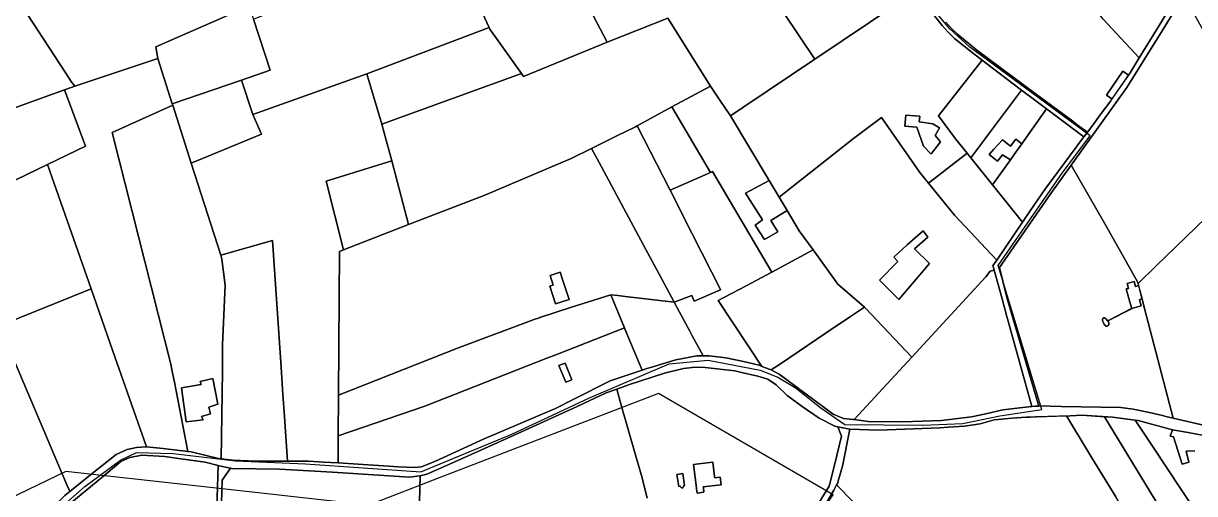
# Model space of a CAD drawing. Header units: metres. Extents: x 3 to 1027712, y 40 to 4430649.
# Drawn here: x 508627 to 509467, y 4411234 to 4411571 of the extents above; entities that cross this region are included whole.
import ezdxf

# ---------------------------------------------------------------- set-up
doc = ezdxf.new("R2010")
doc.units = ezdxf.units.M
doc.header["$MEASUREMENT"] = 0
doc.layers.add('A.ES.SDGC.CP.07003.cadastralparcel — CadastralParcel', color=1, linetype='Continuous')
doc.layers.add('Itinerarios_Espacios_naturales_Protegidos_5_km', color=7, linetype='Continuous', lineweight=30, true_color=0x3800b0)
doc.layers.add('Tuberias_distribucion_agua_ABAQUA', color=5, linetype='Continuous', lineweight=30)

msp = doc.modelspace()

# ---------------------------------------------------------------- linework, layer by layer
at = {"layer": 'A.ES.SDGC.CP.07003.cadastralparcel — CadastralParcel', "color": 7, "linetype": 'Continuous', "flags": 128}
for points in [[(509461.99, 4411598.8), (509459.57, 4411596.28), (509454.77, 4411591.26), (509440.7, 4411567.88), (509427.02, 4411545.76), (509400.9, 4411573.85), (509389.63, 4411589.02), (509372.13, 4411612.56), (509366.34, 4411620.35), (509336.14, 4411662.26), (509334.61, 4411664.39), (509329.27, 4411672.51), (509319.8, 4411686.94), (509301.9, 4411718.22), (509424.77, 4411649.15), (509425.15, 4411648.93), (509436.08, 4411642.69), (509448.08, 4411635.84), (509452.85, 4411627.51), (509453.95, 4411625.9), (509460.04, 4411617.03), (509460.95, 4411615.9), (509469.18, 4411605.65), (509461.99, 4411598.8)], [(508520.58, 4411603.2), (508490.46, 4411668.18), (508494.85, 4411669), (508517.7, 4411672.4), (508525.48, 4411671.43), (508536.67, 4411667.54), (508575.09, 4411645.19), (508587.24, 4411637.41), (508596, 4411625.75), (508622.74, 4411588.82), (508657.28, 4411535.56), (508662.13, 4411528.09), (508662.32, 4411527.87), (508664.36, 4411525.57), (508656.8, 4411522.85), (508571.97, 4411492.34), (508546.87, 4411546.47), (508520.58, 4411603.2)], [(509045.75, 4411557.1), (509015.48, 4411615.24), (509056.1, 4411629.95), (509071.14, 4411636.23), (509080.06, 4411639.95), (509083.1, 4411641.35), (509087.03, 4411632.15), (509115.89, 4411592.94), (509131.74, 4411602.88), (509146.11, 4411615.03), (509147.3, 4411615.69), (509172.67, 4411577.74), (509194.6, 4411544.94), (509143.63, 4411510.73), (509134.03, 4411504.28), (509126.55, 4411515.57), (509119.77, 4411525.61), (509089.24, 4411574.41), (509045.75, 4411557.1)], [(508791.69, 4411505.33), (508783.74, 4411529.81), (508804.27, 4411537.09), (508792.29, 4411573.51), (508876.37, 4411607.93), (508912.03, 4411622.42), (508919.22, 4411625.87), (508922.98, 4411626.63), (508926.8, 4411626.88), (508929.28, 4411626.5), (508931.84, 4411624.54), (508937.39, 4411615.94), (508944.19, 4411602.5), (508948.08, 4411595.65), (508949.76, 4411592.06), (508953.25, 4411584.56), (508961.16, 4411567.59), (508873.47, 4411534.44), (508791.69, 4411505.33)], [(508948.08, 4411595.65), (508949.23, 4411594.66), (508950.39, 4411593.67), (508952.53, 4411593.58), (508956.01, 4411594.78), (508971.33, 4411600.31), (509004.22, 4411611.16), (509015.48, 4411615.24), (509045.75, 4411557.1), (508985.84, 4411532.43), (508984.3, 4411534.6), (508961.67, 4411566.51), (508961.16, 4411567.59), (508953.25, 4411584.56), (508949.76, 4411592.06), (508948.08, 4411595.65)], [(509194.6, 4411544.94), (509172.67, 4411577.74), (509189.03, 4411588.11), (509229.94, 4411614.03), (509234.5, 4411616.91), (509241.27, 4411604.94), (509252.23, 4411586.82), (509253.43, 4411584.43), (509194.6, 4411544.94)], [(509402.03, 4411427.25), (509378.23, 4411468.96), (509418.22, 4411524.7), (509443.5, 4411565.13), (509457.51, 4411588.45), (509459.01, 4411590.12), (509467.78, 4411574.47), (509487.54, 4411539.22), (509489.12, 4411536.4), (509502.22, 4411511.22), (509506.29, 4411503.4), (509509.21, 4411497.05), (509521.05, 4411471.26), (509515.86, 4411467.58), (509509.57, 4411463.1), (509489.09, 4411444.95), (509439.02, 4411396.55), (509426.22, 4411384.18), (509425.9, 4411385.4), (509417.9, 4411399.42), (509402.03, 4411427.25)], [(508723.69, 4411545.5), (508722.23, 4411553.76), (508788.85, 4411582.91), (508790.8, 4411578.05), (508791.66, 4411575.42), (508792.29, 4411573.51), (508804.27, 4411537.09), (508783.74, 4411529.81), (508734.09, 4411512.95), (508723.69, 4411545.5)], [(508886.04, 4411492.1), (508884.19, 4411498.33), (508984.3, 4411534.6), (508985.84, 4411532.43), (509045.75, 4411557.1), (509089.24, 4411574.41), (509119.77, 4411525.61), (509092.19, 4411510.7), (509067.29, 4411497.24), (509065.96, 4411496.52), (509058.18, 4411492.66), (509053.68, 4411490.43), (509034.51, 4411480.93), (509019.89, 4411473.69), (508957.98, 4411447.54), (508903.42, 4411426.38), (508891.36, 4411471.99), (508886.04, 4411492.1)], [(508884.19, 4411498.33), (508873.47, 4411534.44), (508961.16, 4411567.59), (508961.67, 4411566.51), (508984.3, 4411534.6), (508884.19, 4411498.33)], [(508675.88, 4411380.29), (508644.58, 4411469.41), (508671.9, 4411482.59), (508656.8, 4411522.85), (508664.36, 4411525.57), (508723.69, 4411545.5), (508734.09, 4411512.95), (508734.4, 4411511.98), (508691.07, 4411492.43), (508733.21, 4411325.36), (508733.3, 4411324.92), (508734.48, 4411318.9), (508735.56, 4411313.42), (508745.3, 4411263.73), (508727.6, 4411265.79), (508715.64, 4411267.08), (508691.31, 4411336.37), (508675.88, 4411380.29)], [(509295.33, 4411487.82), (509283.24, 4411504.39), (509314.53, 4411544.11), (509326.59, 4411534.99), (509342.69, 4411522.81), (509319.01, 4411491.13), (509316.4, 4411487.65), (509306.33, 4411474.16), (509303.63, 4411477.5), (509295.33, 4411487.82)], [(509407.5, 4411516.39), (509403.52, 4411519.14), (509415.34, 4411536.25), (509419.32, 4411533.53), (509407.5, 4411516.39)], [(508734.4, 4411511.98), (508734.09, 4411512.95), (508783.74, 4411529.81), (508791.69, 4411505.33), (508797.93, 4411491.13), (508747.7, 4411470.39), (508734.4, 4411511.98)], [(508768.76, 4411404.5), (508747.7, 4411470.39), (508797.93, 4411491.13), (508791.69, 4411505.33), (508873.47, 4411534.44), (508884.19, 4411498.33), (508886.04, 4411492.1), (508891.36, 4411471.99), (508844.24, 4411457.47), (508856.66, 4411408.25), (508853.84, 4411407.15), (508853.64, 4411373.99), (508853.23, 4411304.15), (508853.06, 4411274.93), (508852.95, 4411255.46), (508842.53, 4411256.1), (508831.72, 4411256.76), (508816.62, 4411256.76), (508814.45, 4411288.8), (508813.39, 4411304.49), (508812.07, 4411324.02), (508805.94, 4411414.89), (508768.76, 4411404.5)], [(508578.5, 4411475.5), (508571.97, 4411492.34), (508656.8, 4411522.85), (508671.9, 4411482.59), (508644.58, 4411469.41), (508591.61, 4411443.84), (508578.5, 4411475.5)], [(509119.78, 4411463.7), (509092.19, 4411510.7), (509119.77, 4411525.61), (509126.55, 4411515.57), (509134.03, 4411504.28), (509161.77, 4411458.05), (509144.82, 4411448.85), (509157.17, 4411429.72), (509151.81, 4411426.01), (509158.53, 4411415.59), (509168.14, 4411421.22), (509162.95, 4411429.31), (509174.73, 4411436.45), (509183.43, 4411421.95), (509193.38, 4411408.16), (509163.72, 4411392.35), (509133.91, 4411442.92), (509121.27, 4411464.36), (509119.78, 4411463.7)], [(509321.98, 4411454.72), (509306.33, 4411474.16), (509316.4, 4411487.65), (509319.01, 4411491.13), (509342.69, 4411522.81), (509351.97, 4411515.79), (509360.67, 4411509.27), (509342.98, 4411484.32), (509338.58, 4411487.62), (509334.77, 4411482.46), (509329.16, 4411487.17), (509322.88, 4411480.44), (509319.45, 4411476.68), (509325.44, 4411471.78), (509329.08, 4411476.41), (509334.73, 4411472.69), (509321.98, 4411454.72)], [(508733.21, 4411325.36), (508691.07, 4411492.43), (508734.4, 4411511.98), (508747.7, 4411470.39), (508768.76, 4411404.5), (508769.7, 4411401.57), (508772.04, 4411382.85), (508770.18, 4411340.13), (508769.96, 4411321.24), (508769.18, 4411258.49), (508767.1, 4411258.77), (508747.68, 4411263.45), (508745.3, 4411263.73), (508735.56, 4411313.42), (508734.48, 4411318.9), (508733.3, 4411324.92), (508733.21, 4411325.36)], [(509090.78, 4411450.97), (509067.29, 4411497.24), (509092.19, 4411510.7), (509119.78, 4411463.7), (509090.78, 4411450.97)], [(509174.73, 4411436.45), (509168.96, 4411446.06), (509222.16, 4411488.05), (509242.43, 4411503.15), (509262.1, 4411474.73), (509267.64, 4411466.72), (509269.7, 4411463.74), (509276.1, 4411455.94), (509294.76, 4411433.18), (509325.05, 4411400.95), (509323.11, 4411398.1), (509322.23, 4411396.81), (509322.37, 4411396.28), (509323.08, 4411393.69), (509320.16, 4411392.86), (509317.21, 4411388.81), (509263.95, 4411331.2), (509230.97, 4411366.34), (509230.04, 4411367.14), (509211.07, 4411383.65), (509193.38, 4411408.16), (509183.43, 4411421.95), (509174.73, 4411436.45)], [(509269.69, 4411504.05), (509269.24, 4411500.01), (509279.11, 4411498.67), (509283.82, 4411495.75), (509280.91, 4411490.15), (509284.72, 4411485.67), (509278.13, 4411477.37), (509277.71, 4411477.12), (509272.53, 4411482.64), (509267.67, 4411496.2), (509259.15, 4411496.88), (509259.82, 4411504.72), (509269.69, 4411504.05)], [(509269.69, 4411504.05), (509259.82, 4411504.72), (509259.15, 4411496.88), (509267.67, 4411496.2), (509272.53, 4411482.64), (509277.71, 4411477.12), (509278.13, 4411477.37), (509284.72, 4411485.67), (509280.91, 4411490.15), (509283.82, 4411495.75), (509279.11, 4411498.67), (509269.24, 4411500.01), (509269.69, 4411504.05)], [(509343.47, 4411428.02), (509321.98, 4411454.72), (509334.73, 4411472.69), (509337.41, 4411476.47), (509342.98, 4411484.32), (509360.67, 4411509.27), (509387.43, 4411489.22), (509359.47, 4411451.52), (509348.99, 4411436.13), (509343.47, 4411428.02)], [(509093.81, 4411370.71), (509081.12, 4411394.31), (509073.49, 4411408.48), (509039.94, 4411470.83), (509034.51, 4411480.93), (509053.68, 4411490.43), (509058.18, 4411492.66), (509065.96, 4411496.52), (509067.29, 4411497.24), (509090.78, 4411450.97), (509106.41, 4411420.19), (509120.5, 4411392.44), (509124.45, 4411384.66), (509127.01, 4411379.59), (509108.12, 4411371.33), (509106.32, 4411375.45), (509093.81, 4411370.71)], [(509329.08, 4411476.41), (509325.44, 4411471.78), (509319.45, 4411476.68), (509322.88, 4411480.44), (509329.16, 4411487.17), (509334.77, 4411482.46), (509338.58, 4411487.62), (509342.98, 4411484.32), (509337.41, 4411476.47), (509334.73, 4411472.69), (509329.08, 4411476.41)], [(509020.21, 4411367.03), (508997.43, 4411359.72), (508995.8, 4411359.12), (508994.7, 4411358.71), (508938.44, 4411337.68), (508853.23, 4411304.15), (508853.64, 4411373.99), (508853.84, 4411407.15), (508856.66, 4411408.25), (508903.42, 4411426.38), (508957.98, 4411447.54), (509019.89, 4411473.69), (509034.51, 4411480.93), (509039.94, 4411470.83), (509073.49, 4411408.48), (509081.12, 4411394.31), (509093.81, 4411370.71), (509058.73, 4411374.8), (509053.34, 4411375.42), (509048.26, 4411376.02), (509020.21, 4411367.03)], [(509294.76, 4411433.18), (509276.1, 4411455.94), (509303.63, 4411477.5), (509306.33, 4411474.16), (509321.98, 4411454.72), (509343.47, 4411428.02), (509325.05, 4411400.95), (509294.76, 4411433.18)], [(508550.06, 4411386.15), (508515.87, 4411453.28), (508537.52, 4411461.78), (508559.91, 4411468.33), (508565.37, 4411460.15), (508580.12, 4411424.13), (508610.06, 4411353.7), (508658.52, 4411239.74), (508659.83, 4411236.66), (508660.54, 4411234.97), (508657.12, 4411232.23), (508641.38, 4411216.85), (508633.68, 4411211.16), (508626.65, 4411207.81), (508619.62, 4411205.47), (508613.59, 4411203.46), (508605.56, 4411202.79), (508598.29, 4411202.24), (508573.36, 4411300.1), (508559.86, 4411359.38), (508550.06, 4411386.15)], [(508565.37, 4411460.15), (508559.91, 4411468.33), (508578.5, 4411475.5), (508591.61, 4411443.84), (508644.58, 4411469.41), (508675.88, 4411380.29), (508610.06, 4411353.7), (508580.12, 4411424.13), (508565.37, 4411460.15)], [(508856.66, 4411408.25), (508844.24, 4411457.47), (508891.36, 4411471.99), (508903.42, 4411426.38), (508856.66, 4411408.25)], [(509429.11, 4411373.07), (509430.9, 4411366.24), (509451.42, 4411287.6), (509450.39, 4411287.85), (509447.11, 4411288.63), (509443.7, 4411289.44), (509433.18, 4411291.94), (509422.71, 4411294.01), (509413.77, 4411295.28), (509371.03, 4411295.97), (509355.29, 4411296.3), (509355.17, 4411296.29), (509332.18, 4411374.06), (509326.83, 4411395.53), (509363.69, 4411448.69), (509378.23, 4411468.96), (509402.03, 4411427.25), (509417.9, 4411399.42), (509425.9, 4411385.4), (509426.22, 4411384.18), (509426.62, 4411382.65), (509425, 4411382.2), (509424.44, 4411382.04), (509423.5, 4411385.43), (509418.41, 4411384.01), (509419.36, 4411380.63), (509418.73, 4411380.46), (509418.03, 4411380.27), (509417.75, 4411380.19), (509419.68, 4411373.25), (509420.41, 4411370.64), (509421.63, 4411366.26), (509420.98, 4411365.92), (509405.52, 4411357.79), (509404.43, 4411357.22), (509404.06, 4411357.69), (509403.64, 4411358.25), (509403.23, 4411358.83), (509403.13, 4411358.93), (509403.02, 4411359.03), (509402.91, 4411359.12), (509402.78, 4411359.2), (509402.65, 4411359.27), (509402.37, 4411359.37), (509402.23, 4411359.4), (509402.08, 4411359.41), (509401.93, 4411359.41), (509401.79, 4411359.4), (509401.69, 4411359.4), (509401.51, 4411359.38), (509401.42, 4411359.35), (509401.34, 4411359.32), (509401.25, 4411359.28), (509401.17, 4411359.23), (509401.1, 4411359.18), (509401.02, 4411359.12), (509400.96, 4411359.06), (509400.9, 4411358.99), (509400.8, 4411358.83), (509400.76, 4411358.75), (509400.7, 4411358.57), (509400.68, 4411358.39), (509400.68, 4411358.29), (509400.69, 4411357.97), (509400.73, 4411357.64), (509400.89, 4411357.01), (509401.01, 4411356.71), (509401.16, 4411356.41), (509401.39, 4411355.88), (509401.66, 4411355.37), (509401.97, 4411354.87), (509402.38, 4411354.29), (509402.45, 4411354.18), (509402.54, 4411354.07), (509402.63, 4411353.97), (509402.73, 4411353.88), (509402.83, 4411353.8), (509402.95, 4411353.73), (509403.07, 4411353.67), (509403.19, 4411353.62), (509403.32, 4411353.58), (509403.58, 4411353.54), (509403.85, 4411353.54), (509403.98, 4411353.56), (509404.11, 4411353.59), (509404.24, 4411353.64), (509404.36, 4411353.69), (509404.48, 4411353.75), (509404.7, 4411353.91), (509404.79, 4411354), (509404.88, 4411354.11), (509404.96, 4411354.21), (509405.03, 4411354.33), (509405.09, 4411354.45), (509405.13, 4411354.57), (509405.17, 4411354.7), (509405.2, 4411354.83), (509405.21, 4411354.97), (509405.21, 4411355.26), (509405.18, 4411355.55), (509405.13, 4411355.84), (509405.05, 4411356.12), (509404.95, 4411356.39), (509404.82, 4411356.65), (509404.66, 4411356.9), (509404.49, 4411357.14), (509405.58, 4411357.71), (509420.99, 4411365.81), (509421.66, 4411366.16), (509428.39, 4411368.04), (509427.14, 4411372.51), (509428.1, 4411372.78), (509429.11, 4411373.07)], [(509129.74, 4411374.23), (509125.21, 4411371.82), (509156.63, 4411324.7), (509154.56, 4411325.48), (509143.51, 4411328.15), (509130.79, 4411330.83), (509118.73, 4411332.17), (509114.55, 4411332.17), (509110.19, 4411340.26), (509106.76, 4411346.65), (509104.94, 4411350.04), (509097.44, 4411363.97), (509093.81, 4411370.71), (509106.32, 4411375.45), (509108.12, 4411371.33), (509127.01, 4411379.59), (509124.45, 4411384.66), (509120.5, 4411392.44), (509106.41, 4411420.19), (509090.78, 4411450.97), (509119.78, 4411463.7), (509121.27, 4411464.36), (509133.91, 4411442.92), (509163.72, 4411392.35), (509145.3, 4411382.53), (509129.74, 4411374.23)], [(509158.53, 4411415.59), (509151.81, 4411426.01), (509157.17, 4411429.72), (509144.82, 4411448.85), (509161.77, 4411458.05), (509168.96, 4411446.06), (509174.73, 4411436.45), (509162.95, 4411429.31), (509168.14, 4411421.22), (509158.53, 4411415.59)], [(509254.76, 4411372.59), (509240.8, 4411386.53), (509253.99, 4411399.9), (509251.13, 4411402.96), (509260.68, 4411411.93), (509272.15, 4411421.87), (509275.59, 4411417.28), (509266.04, 4411409.07), (509276.74, 4411398.56), (509254.76, 4411372.59)], [(509240.8, 4411386.53), (509254.76, 4411372.59), (509276.74, 4411398.56), (509266.04, 4411409.07), (509275.59, 4411417.28), (509272.15, 4411421.87), (509260.68, 4411411.93), (509251.13, 4411402.96), (509253.99, 4411399.9), (509240.8, 4411386.53)], [(508769.7, 4411401.57), (508768.76, 4411404.5), (508805.94, 4411414.89), (508812.07, 4411324.02), (508813.39, 4411304.49), (508814.45, 4411288.8), (508816.62, 4411256.76), (508793.89, 4411256.76), (508777.15, 4411257.43), (508769.18, 4411258.49), (508769.96, 4411321.24), (508770.18, 4411340.13), (508772.04, 4411382.85), (508769.7, 4411401.57)], [(509220.22, 4411360.52), (509201.85, 4411348.15), (509170.57, 4411327.07), (509163.23, 4411322.13), (509162.6, 4411322.46), (509156.63, 4411324.7), (509125.21, 4411371.82), (509129.74, 4411374.23), (509145.3, 4411382.53), (509163.72, 4411392.35), (509193.38, 4411408.16), (509211.07, 4411383.65), (509230.04, 4411367.14), (509220.22, 4411360.52)], [(509232.75, 4411285.26), (509222.69, 4411286.56), (509263.95, 4411331.2), (509317.21, 4411388.81), (509320.16, 4411392.86), (509323.08, 4411393.69), (509328.72, 4411373.07), (509332.21, 4411360.44), (509334.33, 4411352.72), (509350.06, 4411295.85), (509343.58, 4411295.3), (509329.18, 4411293.62), (509317.12, 4411290.61), (509306.74, 4411288.6), (509285.31, 4411285.93), (509257.52, 4411284.92), (509232.75, 4411285.26)], [(509012.13, 4411392.23), (509014.01, 4411386.37), (509018.44, 4411372.56), (509008.75, 4411369.46), (509004.67, 4411382.17), (509006.15, 4411382.64), (509007.04, 4411382.93), (509004.85, 4411389.77), (509004.81, 4411389.89), (509012.13, 4411392.23)], [(509012.13, 4411392.23), (509004.81, 4411389.89), (509004.85, 4411389.77), (509007.04, 4411382.93), (509006.15, 4411382.64), (509004.67, 4411382.17), (509008.75, 4411369.46), (509018.44, 4411372.56), (509014.01, 4411386.37), (509012.13, 4411392.23)], [(509429.11, 4411373.07), (509428.1, 4411372.78), (509427.14, 4411372.51), (509428.39, 4411368.04), (509421.66, 4411366.16), (509420.99, 4411365.81), (509405.58, 4411357.71), (509404.49, 4411357.14), (509404.66, 4411356.9), (509404.82, 4411356.65), (509404.95, 4411356.39), (509405.05, 4411356.12), (509405.13, 4411355.84), (509405.18, 4411355.55), (509405.21, 4411355.26), (509405.21, 4411354.97), (509405.2, 4411354.83), (509405.17, 4411354.7), (509405.13, 4411354.57), (509405.09, 4411354.45), (509405.03, 4411354.33), (509404.96, 4411354.21), (509404.88, 4411354.11), (509404.79, 4411354), (509404.7, 4411353.91), (509404.48, 4411353.75), (509404.36, 4411353.69), (509404.24, 4411353.64), (509404.11, 4411353.59), (509403.98, 4411353.56), (509403.85, 4411353.54), (509403.58, 4411353.54), (509403.32, 4411353.58), (509403.19, 4411353.62), (509403.07, 4411353.67), (509402.95, 4411353.73), (509402.83, 4411353.8), (509402.73, 4411353.88), (509402.63, 4411353.97), (509402.54, 4411354.07), (509402.45, 4411354.18), (509402.38, 4411354.29), (509401.97, 4411354.87), (509401.66, 4411355.37), (509401.39, 4411355.88), (509401.16, 4411356.41), (509401.01, 4411356.71), (509400.89, 4411357.01), (509400.73, 4411357.64), (509400.69, 4411357.97), (509400.68, 4411358.29), (509400.68, 4411358.39), (509400.7, 4411358.57), (509400.76, 4411358.75), (509400.8, 4411358.83), (509400.9, 4411358.99), (509400.96, 4411359.06), (509401.02, 4411359.12), (509401.1, 4411359.18), (509401.17, 4411359.23), (509401.25, 4411359.28), (509401.34, 4411359.32), (509401.42, 4411359.35), (509401.51, 4411359.38), (509401.69, 4411359.4), (509401.79, 4411359.4), (509401.93, 4411359.41), (509402.08, 4411359.41), (509402.23, 4411359.4), (509402.37, 4411359.37), (509402.65, 4411359.27), (509402.78, 4411359.2), (509402.91, 4411359.12), (509403.02, 4411359.03), (509403.13, 4411358.93), (509403.23, 4411358.83), (509403.64, 4411358.25), (509404.06, 4411357.69), (509404.43, 4411357.22), (509405.52, 4411357.79), (509420.98, 4411365.92), (509421.63, 4411366.26), (509420.41, 4411370.64), (509419.68, 4411373.25), (509417.75, 4411380.19), (509418.03, 4411380.27), (509418.73, 4411380.46), (509419.36, 4411380.63), (509418.41, 4411384.01), (509423.5, 4411385.43), (509424.44, 4411382.04), (509425, 4411382.2), (509426.62, 4411382.65), (509429.11, 4411373.07)], [(508658.52, 4411239.74), (508610.06, 4411353.7), (508675.88, 4411380.29), (508691.31, 4411336.37), (508715.64, 4411267.08), (508715.21, 4411267.13), (508708.52, 4411266.46), (508701.82, 4411265.12), (508693.78, 4411261.44), (508679.05, 4411249.73), (508660.54, 4411234.97), (508659.83, 4411236.66), (508658.52, 4411239.74)], [(508915.09, 4411296.26), (508853.06, 4411274.93), (508853.23, 4411304.15), (508938.44, 4411337.68), (508994.7, 4411358.71), (508995.8, 4411359.12), (508997.43, 4411359.72), (509020.21, 4411367.03), (509048.26, 4411376.02), (509058.14, 4411352.3), (509015.58, 4411335.63), (509008.88, 4411333.01), (509002.47, 4411330.5), (508915.09, 4411296.26)], [(509048.26, 4411376.02), (509053.34, 4411375.42), (509058.73, 4411374.8), (509093.81, 4411370.71), (509097.44, 4411363.97), (509104.94, 4411350.04), (509106.76, 4411346.65), (509110.19, 4411340.26), (509114.55, 4411332.17), (509110.03, 4411332.17), (509094.96, 4411329.49), (509085.38, 4411326.56), (509077.7, 4411324.21), (509074.2, 4411323.13), (509070.76, 4411321.98), (509060.63, 4411346.31), (509048.26, 4411376.02)], [(509168.96, 4411319.12), (509163.23, 4411322.13), (509170.57, 4411327.07), (509201.85, 4411348.15), (509220.22, 4411360.52), (509230.04, 4411367.14), (509230.97, 4411366.34), (509263.95, 4411331.2), (509222.69, 4411286.56), (509221.86, 4411286.67), (509215.17, 4411287.34), (509207.8, 4411290.35), (509187.37, 4411305.4), (509168.96, 4411319.12)], [(508915.09, 4411296.26), (509002.47, 4411330.5), (509008.88, 4411333.01), (509015.58, 4411335.63), (509058.14, 4411352.3), (509060.63, 4411346.31), (509070.76, 4411321.98), (509047.92, 4411314.36), (509021.78, 4411301.19), (509008.11, 4411294.3), (509007.41, 4411293.95), (508957.52, 4411272.87), (508922.7, 4411256.82), (508912.65, 4411252.8), (508907.63, 4411252.13), (508896.24, 4411252.8), (508852.95, 4411255.46), (508853.06, 4411274.93), (508915.09, 4411296.26)], [(509011.18, 4411325.38), (509015.6, 4411327.05), (509020.5, 4411315.16), (509016.12, 4411313.36), (509011.18, 4411325.38)], [(509011.18, 4411325.38), (509016.12, 4411313.36), (509020.5, 4411315.16), (509015.6, 4411327.05), (509011.18, 4411325.38)], [(508744.14, 4411285), (508740.61, 4411309.3), (508754.71, 4411311.76), (508754, 4411313.87), (508763.16, 4411315.99), (508766.68, 4411297.68), (508760.34, 4411295.56), (508761.4, 4411290.64), (508755.05, 4411288.88), (508756.11, 4411286.41), (508744.14, 4411285)], [(508760.34, 4411295.56), (508766.68, 4411297.68), (508763.16, 4411315.99), (508754, 4411313.87), (508754.71, 4411311.76), (508740.61, 4411309.3), (508744.14, 4411285), (508756.11, 4411286.41), (508755.05, 4411288.88), (508761.4, 4411290.64), (508760.34, 4411295.56)], [(509423.14, 4411209.65), (509410.15, 4411231.08), (509393.1, 4411259.19), (509378.46, 4411283.33), (509374.85, 4411289.27), (509377.55, 4411289.35), (509386.17, 4411289.61), (509402.06, 4411288.63), (509487.7, 4411148.03), (509476.16, 4411143.73), (509465.54, 4411139.75), (509423.14, 4411209.65)], [(509402.06, 4411288.63), (509407.93, 4411288.27), (509424.22, 4411286.2), (509430.92, 4411276.06), (509436.98, 4411266.88), (509457.11, 4411236.46), (509474.27, 4411210.53), (509510.1, 4411156.38), (509487.7, 4411148.03), (509402.06, 4411288.63)], [(508764.34, 4411176.62), (508764.45, 4411177.16), (508765.35, 4411200.19), (508766.96, 4411253.76), (508771.13, 4411252.74), (508775.69, 4411251.62), (508769.86, 4411243.19), (508769.01, 4411218.66), (508768.4, 4411200.98), (508768.04, 4411184.8), (508767.68, 4411177.75), (508765.95, 4411177.16), (508764.34, 4411176.62)], [(508769.01, 4411218.66), (508769.86, 4411243.19), (508775.69, 4411251.62), (508776.65, 4411251.38), (508810.8, 4411251.05), (508848.83, 4411248.78), (508867.27, 4411247.68), (508904.1, 4411245.34), (508907.82, 4411245.82), (508909.41, 4411246.03), (508911.8, 4411246.34), (508910.99, 4411218.05), (508910.64, 4411205.64), (508906, 4411204.73), (508869.76, 4411197.66), (508860.52, 4411195.86), (508854.52, 4411194.69), (508767.68, 4411177.75), (508768.04, 4411184.8), (508768.4, 4411200.98), (508769.01, 4411218.66)], [(509114.58, 4411238.29), (509114.67, 4411237.58), (509115.05, 4411234.46), (509110.15, 4411233.83), (509109.81, 4411236.89), (509109.72, 4411237.69), (509107.63, 4411254.29), (509121.2, 4411255.96), (509121.51, 4411256), (509122.72, 4411245.75), (509122.88, 4411244.89), (509126.47, 4411245.33), (509126.75, 4411245.37), (509127.43, 4411239.87), (509127.23, 4411239.85), (509114.58, 4411238.29)], [(509107.63, 4411254.29), (509109.72, 4411237.69), (509109.81, 4411236.89), (509110.15, 4411233.83), (509115.05, 4411234.46), (509114.67, 4411237.58), (509114.58, 4411238.29), (509127.23, 4411239.85), (509127.43, 4411239.87), (509126.75, 4411245.37), (509126.47, 4411245.33), (509122.88, 4411244.89), (509122.72, 4411245.75), (509121.51, 4411256), (509121.2, 4411255.96), (509107.63, 4411254.29)], [(509100.45, 4411239.14), (509100.43, 4411238.9), (509100.4, 4411238.45), (509100.17, 4411238.03), (509099.85, 4411237.73), (509099.41, 4411237.64), (509098.97, 4411237.71), (509098.65, 4411237.94), (509098.26, 4411238.37), (509098.06, 4411238.77), (509097.08, 4411238.61), (509095.74, 4411247.17), (509099.87, 4411247.82), (509101.21, 4411239.26), (509100.45, 4411239.14)], [(509100.45, 4411239.14), (509101.21, 4411239.26), (509099.87, 4411247.82), (509095.74, 4411247.17), (509097.08, 4411238.61), (509098.06, 4411238.77), (509098.26, 4411238.37), (509098.65, 4411237.94), (509098.97, 4411237.71), (509099.41, 4411237.64), (509099.85, 4411237.73), (509100.17, 4411238.03), (509100.4, 4411238.45), (509100.43, 4411238.9), (509100.45, 4411239.14)]]:
    msp.add_lwpolyline(points, close=True, dxfattribs=at)
for points in [[(508788.85, 4411582.91), (508722.23, 4411553.76), (508723.69, 4411545.5), (508664.36, 4411525.57), (508662.32, 4411527.87), (508662.13, 4411528.09), (508657.28, 4411535.56), (508622.74, 4411588.82)], [(509457.51, 4411588.45), (509443.5, 4411565.13), (509418.22, 4411524.7), (509378.23, 4411468.96), (509363.69, 4411448.69), (509326.83, 4411395.53), (509332.18, 4411374.06), (509355.17, 4411296.29), (509352.5, 4411296.06), (509350.06, 4411295.85), (509334.33, 4411352.72), (509332.21, 4411360.44), (509328.72, 4411373.07), (509323.08, 4411393.69), (509322.37, 4411396.28), (509322.23, 4411396.81), (509323.11, 4411398.1), (509325.05, 4411400.95), (509343.47, 4411428.02), (509348.99, 4411436.13), (509359.47, 4411451.52), (509387.43, 4411489.22), (509388.65, 4411490.87), (509389.87, 4411492.52), (509393.73, 4411497.72), (509399.13, 4411504.91), (509406.62, 4411515.11), (509420.5, 4411535.23), (509427.02, 4411545.76), (509440.7, 4411567.88), (509454.77, 4411591.26)], [(509274.96, 4411582.63), (509285.79, 4411569.17), (509290.17, 4411564.19), (509294.76, 4411559.81), (509308.51, 4411548.66), (509314.53, 4411544.11), (509283.24, 4411504.39), (509295.33, 4411487.82), (509303.63, 4411477.5), (509276.1, 4411455.94), (509269.7, 4411463.74), (509267.64, 4411466.72), (509262.1, 4411474.73), (509242.43, 4411503.15), (509222.16, 4411488.05), (509168.96, 4411446.06), (509161.77, 4411458.05), (509161.77, 4411458.05), (509134.03, 4411504.28), (509143.63, 4411510.73), (509194.6, 4411544.94), (509253.43, 4411584.43)], [(509288.54, 4411571.49), (509292.77, 4411566.69), (509297.14, 4411562.51), (509310.73, 4411551.49), (509353.51, 4411519.71), (509379.39, 4411500.36), (509382.58, 4411497.95), (509389.87, 4411492.52), (509388.65, 4411490.87), (509387.43, 4411489.22), (509360.67, 4411509.27), (509351.97, 4411515.79), (509342.69, 4411522.81), (509326.59, 4411534.99), (509314.53, 4411544.11), (509308.51, 4411548.66), (509294.76, 4411559.81), (509290.17, 4411564.19), (509285.79, 4411569.17), (509274.96, 4411582.63)], [(509400.9, 4411573.85), (509427.02, 4411545.76), (509420.5, 4411535.23), (509419.32, 4411533.53), (509415.34, 4411536.25), (509403.52, 4411519.14), (509407.5, 4411516.39), (509406.62, 4411515.11), (509399.13, 4411504.91), (509393.73, 4411497.72), (509389.87, 4411492.52), (509382.58, 4411497.95), (509379.39, 4411500.36), (509353.51, 4411519.71), (509310.73, 4411551.49), (509297.14, 4411562.51), (509292.77, 4411566.69), (509288.54, 4411571.49)], [(509474.02, 4411282.23), (509451.42, 4411287.6), (509430.9, 4411366.24), (509426.22, 4411384.18), (509439.02, 4411396.55), (509489.09, 4411444.95)], [(508657.12, 4411232.23), (508660.54, 4411234.97), (508679.05, 4411249.73), (508693.78, 4411261.44), (508701.82, 4411265.12), (508708.52, 4411266.46), (508715.21, 4411267.13), (508715.64, 4411267.08), (508727.6, 4411265.79), (508745.3, 4411263.73), (508747.68, 4411263.45), (508767.1, 4411258.77), (508769.18, 4411258.49), (508777.15, 4411257.43), (508793.89, 4411256.76), (508816.62, 4411256.76), (508831.72, 4411256.76), (508842.53, 4411256.1), (508852.95, 4411255.46), (508896.24, 4411252.8), (508907.63, 4411252.13), (508912.65, 4411252.8), (508922.7, 4411256.82), (508957.52, 4411272.87), (509007.41, 4411293.95), (509008.11, 4411294.3), (509021.78, 4411301.19), (509047.92, 4411314.36), (509070.76, 4411321.98), (509074.2, 4411323.13), (509077.7, 4411324.21), (509085.38, 4411326.56), (509094.96, 4411329.49), (509110.03, 4411332.17), (509114.55, 4411332.17), (509118.73, 4411332.17), (509130.79, 4411330.83), (509143.51, 4411328.15), (509154.56, 4411325.48), (509156.63, 4411324.7), (509162.6, 4411322.46), (509163.23, 4411322.13), (509168.96, 4411319.12), (509187.37, 4411305.4), (509207.8, 4411290.35), (509215.17, 4411287.34), (509221.86, 4411286.67), (509222.69, 4411286.56), (509232.75, 4411285.26), (509257.52, 4411284.92), (509285.31, 4411285.93), (509306.74, 4411288.6), (509317.12, 4411290.61), (509329.18, 4411293.62), (509343.58, 4411295.3), (509350.06, 4411295.85), (509352.5, 4411296.06), (509355.17, 4411296.29), (509355.29, 4411296.3), (509371.03, 4411295.97), (509413.77, 4411295.28), (509422.71, 4411294.01), (509433.18, 4411291.94), (509443.7, 4411289.44), (509447.11, 4411288.63), (509450.39, 4411287.85), (509451.42, 4411287.6), (509474.02, 4411282.23)], [(509482.26, 4411273.55), (509462.17, 4411277.18), (509450.78, 4411279.24), (509426.34, 4411285.93), (509424.22, 4411286.2), (509407.93, 4411288.27), (509386.17, 4411289.61), (509377.55, 4411289.35), (509353.46, 4411288.62), (509353.03, 4411288.59), (509348.89, 4411288.36), (509346.12, 4411288.2), (509336.05, 4411287.62), (509323, 4411286.28), (509312.95, 4411283.6), (509301.9, 4411281.93), (509290.06, 4411281.04), (509284.15, 4411280.59), (509240.29, 4411278.92), (509219.72, 4411279.58), (509219.53, 4411279.59), (509215.88, 4411280.38), (509211.15, 4411281.42), (509208.82, 4411281.93), (509197.77, 4411287.62), (509185.55, 4411296.03), (509174.83, 4411303.72), (509166.8, 4411311.42), (509160.77, 4411315.43), (509153.74, 4411317.77), (509141.04, 4411320.62), (509137.33, 4411321.45), (509115.9, 4411323.8), (509108.87, 4411324.13), (509100.5, 4411323.13), (509086.77, 4411319.78), (509061.66, 4411311.75), (509052.56, 4411308.48), (509044.92, 4411305.73), (509024.16, 4411296.03), (508979.1, 4411275.45), (508936.58, 4411256.38), (508916.49, 4411247.35), (508911.8, 4411246.34), (508909.41, 4411246.03), (508907.82, 4411245.82), (508904.1, 4411245.34), (508867.27, 4411247.68), (508848.83, 4411248.78), (508810.8, 4411251.05), (508776.65, 4411251.38), (508775.69, 4411251.62), (508771.13, 4411252.74), (508766.96, 4411253.76), (508757.56, 4411256.06), (508740.24, 4411258.48), (508728.78, 4411260.08), (508712.37, 4411261.08), (508703.67, 4411259.41), (508697.3, 4411256.4), (508683.58, 4411245.02), (508658.13, 4411223.96)], [(509074.44, 4411230.31), (509070.81, 4411244.79), (509069.65, 4411248.8), (509065.85, 4411261.92), (509055.69, 4411296.98), (509055.69, 4411296.98), (509052.56, 4411308.48), (509061.66, 4411311.75), (509086.77, 4411319.78), (509100.5, 4411323.13), (509108.87, 4411324.13), (509115.9, 4411323.8), (509137.33, 4411321.45), (509141.04, 4411320.62), (509153.74, 4411317.77), (509160.77, 4411315.43), (509166.8, 4411311.42), (509174.83, 4411303.72), (509185.55, 4411296.03), (509197.77, 4411287.62), (509208.82, 4411281.93), (509211.15, 4411281.42), (509213.73, 4411274.61), (509208.64, 4411253.91), (509204.92, 4411238.81), (509192.97, 4411219.58)], [(508910.99, 4411218.05), (508911.8, 4411246.34), (508916.49, 4411247.35), (508936.58, 4411256.38), (508979.1, 4411275.45), (509024.16, 4411296.03), (509044.92, 4411305.73), (509052.56, 4411308.48), (509055.69, 4411296.98), (509065.85, 4411261.92), (509069.65, 4411248.8), (509070.81, 4411244.79), (509074.44, 4411230.31)], [(509257.91, 4411191.01), (509210.2, 4411239.71), (509210.79, 4411240.75), (509211.56, 4411243.42), (509211.56, 4411243.42), (509214.38, 4411253.12), (509219.72, 4411279.58), (509240.29, 4411278.92), (509284.15, 4411280.59), (509290.06, 4411281.04), (509301.9, 4411281.93), (509312.95, 4411283.6), (509323, 4411286.28), (509336.05, 4411287.62), (509346.12, 4411288.2), (509348.89, 4411288.36), (509353.03, 4411288.59), (509353.46, 4411288.62), (509374.85, 4411289.27), (509378.46, 4411283.33), (509393.1, 4411259.19), (509410.15, 4411231.08)], [(509474.27, 4411210.53), (509457.11, 4411236.46), (509436.98, 4411266.88), (509430.92, 4411276.06), (509424.22, 4411286.2), (509426.34, 4411285.93), (509450.78, 4411279.24), (509449.29, 4411274.78), (509451.55, 4411274.28), (509457.89, 4411254.69), (509462.62, 4411255.95), (509460.73, 4411263.99), (509466.76, 4411264.15)], [(509192.97, 4411219.58), (509204.92, 4411238.81), (509208.64, 4411253.91), (509213.73, 4411274.61), (509211.15, 4411281.42), (509215.88, 4411280.38), (509219.53, 4411279.59), (509219.72, 4411279.58), (509214.38, 4411253.12), (509211.56, 4411243.42), (509210.79, 4411240.75), (509210.2, 4411239.71), (509208.12, 4411235.97), (509196.72, 4411216.08)], [(509466.76, 4411264.15), (509460.73, 4411263.99), (509462.62, 4411255.95), (509457.89, 4411254.69), (509451.55, 4411274.28), (509449.29, 4411274.78), (509450.78, 4411279.24), (509462.17, 4411277.18), (509482.26, 4411273.55)], [(508658.13, 4411223.96), (508683.58, 4411245.02), (508697.3, 4411256.4), (508703.67, 4411259.41), (508712.37, 4411261.08), (508728.78, 4411260.08), (508740.24, 4411258.48), (508757.56, 4411256.06), (508766.96, 4411253.76), (508765.35, 4411200.19)], [(509196.72, 4411216.08), (509208.12, 4411235.97), (509210.2, 4411239.71), (509257.91, 4411191.01)]]:
    msp.add_lwpolyline(points, dxfattribs=at)
at = {"layer": 'Itinerarios_Espacios_naturales_Protegidos_5_km'}
msp.add_lwpolyline([(508647.04, 4411217.15), (508671.5, 4411238.49), (508696.9, 4411257.54), (508708.48, 4411262.93), (508734.75, 4411262.28), (508779.38, 4411257.07), (508829.63, 4411254.84), (508912.24, 4411248.99), (508977.38, 4411276.03), (509033.1, 4411302.15), (509090.2, 4411326.44), (509118.19, 4411329.22), (509155.38, 4411321.95), (509168, 4411317.06), (509181.08, 4411308.96), (509198.08, 4411295.5), (509215.99, 4411282.94), (509271.98, 4411282.56), (509300.66, 4411283.73), (509327.03, 4411289.25), (509357.32, 4411293.86), (509325.99, 4411397.12), (509372.25, 4411463.91), (509391.95, 4411489.98), (509305.61, 4411553.42), (509291.37, 4411566.65), (509270.69, 4411591.31)], dxfattribs=at)
at = {"layer": 'Tuberias_distribucion_agua_ABAQUA'}
msp.add_lwpolyline([(509117.07, 4410632.08), (509067.7, 4410751.62), (509056.43, 4410810.52), (509077.23, 4410897.35), (509099.61, 4410990.22), (509106.44, 4410998.48), (509134.22, 4411120.71), (509139.46, 4411143.73), (509185.18, 4411199.45), (509189.31, 4411206.76), (509207.72, 4411232.63), (509082.47, 4411305.18), (508925.3, 4411244.7), (508874.82, 4411225.17), (508748.3, 4411239.3), (508657.81, 4411249.46), (508549.54, 4411197.23)], dxfattribs=at)

doc.saveas('drawing.dxf')
